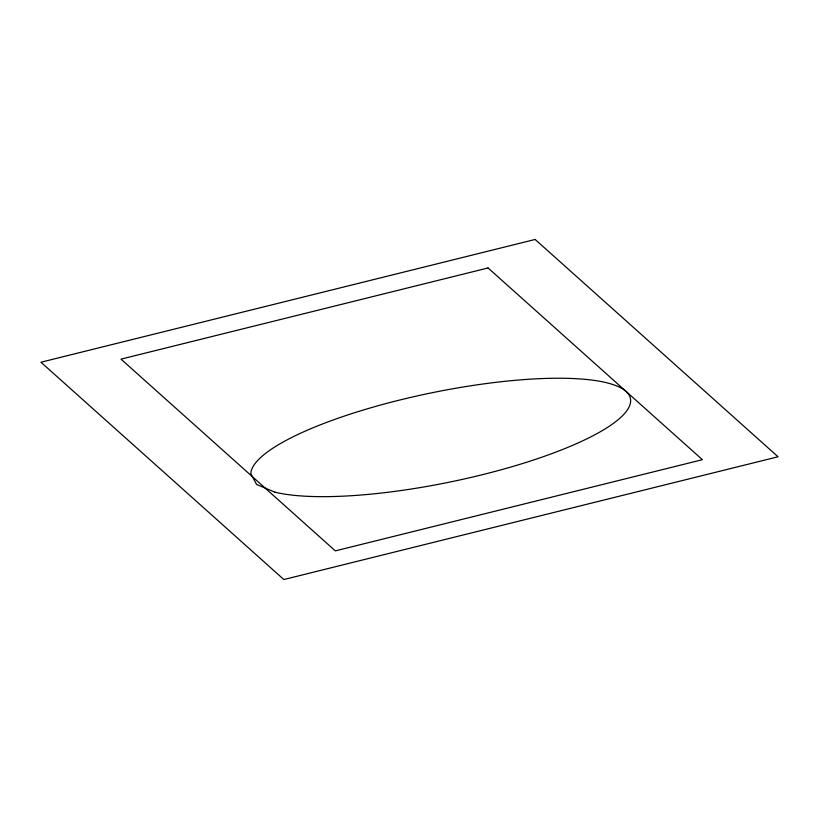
<?xml version="1.0" encoding="UTF-8"?>
<svg xmlns="http://www.w3.org/2000/svg" width="819" height="819" viewBox="0 0 819 819"><rect width="100%" height="100%" fill="white"/><g stroke="black" fill="none" stroke-linecap="round" stroke-linejoin="round"><path stroke-width="1.23" d="M535.145 239.465L40.95 362.223L283.855 579.535L778.05 456.777L535.145 239.465M488.063 267.956L120.997 359.132L335.34 550.88L702.395 459.694L488.063 267.956M274.897 492.168L256.572 484.449L250.809 473.525A193.683 45.547 -11.6 0 1 508.23 380.978A193.683 45.547 -11.6 0 1 584.49 439.977A193.683 45.547 -11.6 0 1 274.897 492.168"/></g></svg>
